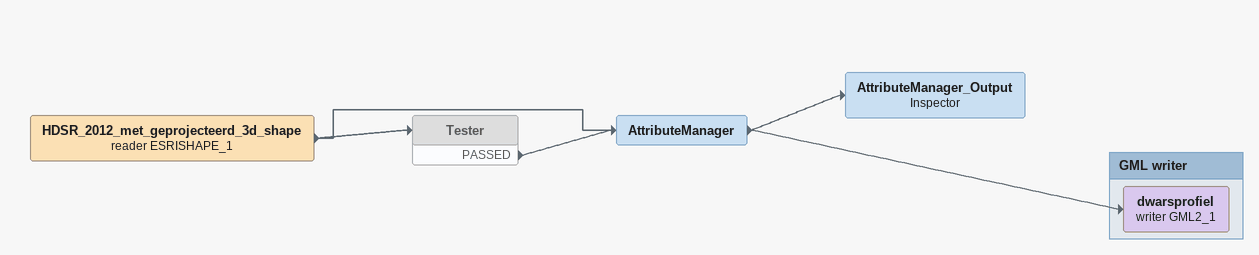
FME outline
HDSR_2012_met_geprojecteerd_3d_shape (reader ESRISHAPE_1)
    -> Tester
    -> AttributeManager
Tester [off]
    PASSED -> AttributeManager
AttributeManager
    -> dwarsprofiel (writer GML2_1)
    -> AttributeManager_Output
AttributeManager_Output: Inspector

Bookmark: GML writer
dwarsprofiel (writer GML2_1)
